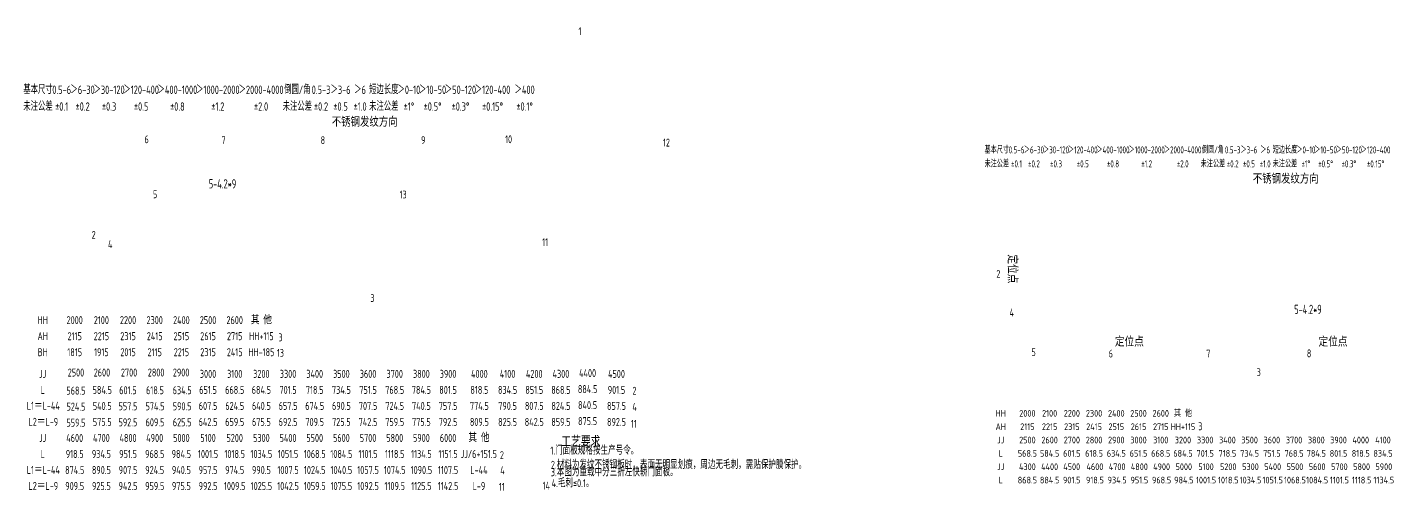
# Model space of a CAD drawing. Header units: inches. Extents: x 14216 to 120088, y -29410 to 23559.
# Drawn here: x 57717 to 58304, y 6666 to 6865 of the extents above; entities that cross this region are included whole.
import ezdxf
from ezdxf.enums import TextEntityAlignment as Align

# ---------------------------------------------------------------- set-up
doc = ezdxf.new("R2010")
doc.units = ezdxf.units.IN
doc.header["$LTSCALE"] = 0.3
doc.header["$MEASUREMENT"] = 0
doc.layers.add('2', color=2, linetype='Continuous')
doc.layers.add('2细实线', color=2, linetype='Continuous')
doc.styles.add('HZ', font='isocp2.shx', dxfattribs={"width": 0.7, "bigfont": 'hztxt.shx'})

msp = doc.modelspace()

# ---------------------------------------------------------------- texts
at = {"layer": '2', "color": 4, "style": 'HZ', "width": 0.7}
for s, p in [('1', (57954.002, 6861.687)), ('6', (57767.242, 6815.256)), ('7', (57800.35, 6814.857)), ('8', (57843.055, 6814.857)), ('9', (57886.249, 6814.908)), ('10', (57922.426, 6815.257)), ('12', (57990.346, 6813.836)), ('5', (57770.889, 6791.622)), ('13', (57877.018, 6791.508)), ('2', (57744.503, 6774.197)), ('4', (57751.543, 6770.136)), ('11', (57938.387, 6771.081)), ('2', (58133.797, 6757.443)), ('3', (57864.435, 6747.059)), ('4', (58139.511, 6740.822)), ('3', (57824.873, 6730.143)), ('13', (57824.232, 6723.456)), ('5', (58148.904, 6723.81)), ('6', (58182.115, 6723.159)), ('7', (58224.098, 6723.17)), ('8', (58267.399, 6723.254)), ('3', (58245.81, 6715.177)), ('2', (57977.192, 6707.214)), ('4', (57977.164, 6700.241)), ('11', (57976.559, 6693.019)), ('3', (58220.686, 6691.91)), ('2', (57920.191, 6679.55)), ('4', (57920.347, 6673)), ('14', (57938.571, 6666.42)), ('11', (57919.731, 6665.933))]:
    msp.add_text(s, height=3.375, dxfattribs=at).set_placement(p)
at = {"layer": '2', "color": 6, "style": 'HZ', "width": 0.75}
for p in [(57847.823, 6822.34), (58244.138, 6797.914)]:
    msp.add_text('不锈钢发纹方向', height=4, dxfattribs=at).set_placement(p)
at = {"layer": '2', "color": 6, "style": 'HZ', "width": 0.8}
msp.add_text('定位点', height=4, rotation=270, dxfattribs=at).set_placement((58140.647, 6761.233), align=Align.MIDDLE_CENTER)
for p in [(58191.015, 6729.89), (58278.669, 6729.868)]:
    msp.add_text('定位点', height=4, dxfattribs=at).set_placement(p, align=Align.MIDDLE_CENTER)
at = {"layer": '2', "color": 6, "char_height": 4, "attachment_point": 5, "style": 'HZ'}
for insert in [(57800.804, 6797.814), (58267.877, 6743.842)]:
    msp.add_mtext('\\A1;5-4.2*9', dxfattribs=dict(at, insert=insert))
at = {"layer": '2细实线', "style": 'HZ'}
for s, height, width, p in [('基本尺寸', 3.6, 0.65, (57721.41, 6838.231)), ('0.5-6', 3.6, 0.65, (57731.61, 6838.231)), ('＞6-30', 3.6, 0.65, (57740.61, 6838.231)), ('＞30-120', 3.6, 0.65, (57752.01, 6838.231)), ('＞120-400', 3.6, 0.65, (57765.81, 6838.231)), ('＞400-1000', 3.6, 0.65, (57781.41, 6838.231)), ('＞1000-2000', 3.6, 0.65, (57798.81, 6838.231)), ('＞2000-4000', 3.6, 0.65, (57817.41, 6838.231)), ('倒圆/角', 3.6, 0.65, (57833.01, 6838.231)), ('0.5-3', 3.6, 0.65, (57843.21, 6838.231)), ('＞3-6', 3.6, 0.65, (57851.61, 6838.231)), ('＞6', 3.6, 0.65, (57860.01, 6838.231)), ('短边长度', 3.6, 0.65, (57870.21, 6838.231)), ('＞0-10', 3.6, 0.65, (57881.01, 6838.231)), ('＞10-50', 3.6, 0.65, (57891.21, 6838.231)), ('＞50-120', 3.6, 0.65, (57903.21, 6838.231)), ('＞120-400', 3.6, 0.65, (57917.01, 6838.231)), ('＞400', 3.6, 0.65, (57930.81, 6838.231)), ('未注公差', 3.6, 0.65, (57721.41, 6831.031)), ('%%p0.1', 3.6, 0.65, (57731.61, 6831.031)), ('%%p0.2', 3.6, 0.65, (57740.61, 6831.031)), ('%%p0.3', 3.6, 0.65, (57752.01, 6831.031)), ('%%p0.5', 3.6, 0.65, (57765.81, 6831.031)), ('%%p0.8', 3.6, 0.65, (57781.41, 6831.031)), ('%%p1.2', 3.6, 0.65, (57798.81, 6831.031)), ('%%p2.0', 3.6, 0.65, (57817.41, 6831.031)), ('未注公差', 3.6, 0.65, (57833.01, 6831.031)), ('%%p0.2', 3.6, 0.65, (57843.21, 6831.031)), ('%%p0.5', 3.6, 0.65, (57851.61, 6831.031)), ('%%p1.0', 3.6, 0.65, (57860.01, 6831.031)), ('未注公差', 3.6, 0.65, (57870.21, 6831.031)), ('%%p1%%d', 3.6, 0.65, (57881.01, 6831.031)), ('%%p0.5%%d', 3.6, 0.65, (57891.21, 6831.031)), ('%%p0.3%%d', 3.6, 0.65, (57903.21, 6831.031)), ('%%p0.15%%d', 3.6, 0.65, (57917.01, 6831.031)), ('%%p0.1%%d', 3.6, 0.65, (57930.81, 6831.031)), ('基本尺寸', 3, 0.65, (58133.977, 6812.389)), ('0.5-6', 3, 0.65, (58142.477, 6812.389)), ('＞6-30', 3, 0.65, (58149.977, 6812.389)), ('＞30-120', 3, 0.65, (58159.477, 6812.389)), ('＞120-400', 3, 0.65, (58170.977, 6812.389)), ('＞400-1000', 3, 0.65, (58183.977, 6812.389)), ('＞1000-2000', 3, 0.65, (58198.477, 6812.389)), ('＞2000-4000', 3, 0.65, (58213.977, 6812.389)), ('倒圆/角', 3, 0.65, (58226.977, 6812.389)), ('0.5-3', 3, 0.65, (58235.477, 6812.389)), ('＞3-6', 3, 0.65, (58242.477, 6812.389)), ('＞6', 3, 0.65, (58249.477, 6812.389)), ('短边长度', 3, 0.65, (58257.977, 6812.389)), ('＞0-10', 3, 0.65, (58266.977, 6812.389)), ('＞10-50', 3, 0.65, (58275.477, 6812.389)), ('＞50-120', 3, 0.65, (58285.477, 6812.389)), ('＞120-400', 3, 0.65, (58296.977, 6812.389)), ('未注公差', 3, 0.65, (58133.977, 6806.389)), ('%%p0.1', 3, 0.65, (58142.477, 6806.389)), ('%%p0.2', 3, 0.65, (58149.977, 6806.389)), ('%%p0.3', 3, 0.65, (58159.477, 6806.389)), ('%%p0.5', 3, 0.65, (58170.977, 6806.389)), ('%%p0.8', 3, 0.65, (58183.977, 6806.389)), ('%%p1.2', 3, 0.65, (58198.477, 6806.389)), ('%%p2.0', 3, 0.65, (58213.977, 6806.389)), ('未注公差', 3, 0.65, (58226.977, 6806.389)), ('%%p0.2', 3, 0.65, (58235.477, 6806.389)), ('%%p0.5', 3, 0.65, (58242.477, 6806.389)), ('%%p1.0', 3, 0.65, (58249.477, 6806.389)), ('未注公差', 3, 0.65, (58257.977, 6806.389)), ('%%p1%%d', 3, 0.65, (58266.977, 6806.389)), ('%%p0.5%%d', 3, 0.65, (58275.477, 6806.389)), ('%%p0.3%%d', 3, 0.65, (58285.477, 6806.389)), ('%%p0.15%%d', 3, 0.65, (58296.977, 6806.389)), ('HH', 3.4425, 0.8, (57723.444, 6739.228)), ('2000', 3.4425, 0.8, (57737.214, 6739.228)), ('2100', 3.4425, 0.8, (57748.689, 6739.228)), ('2200', 3.4425, 0.8, (57760.164, 6739.228)), ('2300', 3.4425, 0.8, (57771.639, 6739.228)), ('2400', 3.4425, 0.8, (57783.114, 6739.228)), ('2500', 3.4425, 0.8, (57794.589, 6739.228)), ('2600', 3.4425, 0.8, (57806.064, 6739.228)), ('其 他', 3.4425, 0.8, (57817.539, 6739.228)), ('AH', 3.4425, 0.8, (57723.444, 6732.343)), ('2115', 3.4425, 0.8, (57737.214, 6732.343)), ('2215', 3.4425, 0.8, (57748.689, 6732.343)), ('2315', 3.4425, 0.8, (57760.164, 6732.343)), ('2415', 3.4425, 0.8, (57771.639, 6732.343)), ('2515', 3.4425, 0.8, (57783.114, 6732.343)), ('2615', 3.4425, 0.8, (57794.589, 6732.343)), ('2715', 3.4425, 0.8, (57806.064, 6732.343)), ('HH+115', 3.4425, 0.8, (57817.539, 6732.343)), ('BH', 3.4425, 0.8, (57723.444, 6725.458)), ('1815', 3.4425, 0.8, (57737.214, 6725.458)), ('1915', 3.4425, 0.8, (57748.689, 6725.458)), ('2015', 3.4425, 0.8, (57760.164, 6725.458)), ('2115', 3.4425, 0.8, (57771.639, 6725.458)), ('2215', 3.4425, 0.8, (57783.114, 6725.458)), ('2315', 3.4425, 0.8, (57794.589, 6725.458)), ('2415', 3.4425, 0.8, (57806.064, 6725.458)), ('HH-185', 3.4425, 0.8, (57817.539, 6725.458)), ('JJ', 3.4425, 0.8, (57723.444, 6716.144)), ('2500', 3.4425, 0.8, (57737.755, 6716.718)), ('2600', 3.4425, 0.8, (57748.932, 6716.718)), ('2700', 3.4425, 0.8, (57760.604, 6716.718)), ('2800', 3.4425, 0.8, (57772.245, 6716.718)), ('2900', 3.4425, 0.8, (57782.999, 6716.718)), ('3000', 3.4425, 0.8, (57794.589, 6716.144)), ('3100', 3.4425, 0.8, (57806.064, 6716.144)), ('3200', 3.4425, 0.8, (57817.539, 6716.144)), ('3300', 3.4425, 0.8, (57829.014, 6716.144)), ('3400', 3.4425, 0.8, (57840.489, 6716.144)), ('3500', 3.4425, 0.8, (57851.964, 6716.144)), ('3600', 3.4425, 0.8, (57863.439, 6716.144)), ('3700', 3.4425, 0.8, (57874.914, 6716.144)), ('3800', 3.4425, 0.8, (57886.389, 6716.144)), ('3900', 3.4425, 0.8, (57897.864, 6716.144)), ('4000', 3.4425, 0.8, (57911.335, 6716.144)), ('4100', 3.4425, 0.8, (57923.475, 6716.144)), ('4200', 3.4425, 0.8, (57934.95, 6716.144)), ('4300', 3.4425, 0.8, (57946.425, 6716.144)), ('4400', 3.4425, 0.8, (57957.9, 6716.477)), ('4500', 3.4425, 0.8, (57970.344, 6716.144)), ('L', 3.442, 0.8, (57723.444, 6709.259)), ('568.5', 3.4425, 0.8, (57737.755, 6708.953)), ('584.5', 3.4425, 0.8, (57749.063, 6709.234)), ('601.5', 3.4425, 0.8, (57760.112, 6709.11)), ('618.5', 3.4425, 0.8, (57771.754, 6709.11)), ('634.5', 3.4425, 0.8, (57783.447, 6709.11)), ('651.5', 3.4425, 0.8, (57794.589, 6709.259)), ('668.5', 3.4425, 0.8, (57806.064, 6709.259)), ('684.5', 3.4425, 0.8, (57817.539, 6709.259)), ('701.5', 3.4425, 0.8, (57829.014, 6709.259)), ('718.5', 3.4425, 0.8, (57840.489, 6709.259)), ('734.5', 3.4425, 0.8, (57851.964, 6709.259)), ('751.5', 3.4425, 0.8, (57863.439, 6709.259)), ('768.5', 3.4425, 0.8, (57874.914, 6709.259)), ('784.5', 3.4425, 0.8, (57886.389, 6709.259)), ('801.5', 3.4425, 0.8, (57897.864, 6709.259)), ('818.5', 3.4425, 0.8, (57911.335, 6709.259)), ('834.5', 3.4425, 0.8, (57923.475, 6709.259)), ('851.5', 3.4425, 0.8, (57934.95, 6709.259)), ('868.5', 3.4425, 0.8, (57946.425, 6709.259)), ('884.5', 3.4425, 0.8, (57957.9, 6709.592)), ('901.5', 3.4425, 0.8, (57970.344, 6709.259)), ('L1＝L-44', 3.4425, 0.8, (57723.701, 6702.417)), ('524.5', 3.4425, 0.8, (57737.755, 6702.068)), ('540.5', 3.4425, 0.8, (57749.063, 6702.349)), ('557.5', 3.4425, 0.8, (57760.112, 6702.225)), ('574.5', 3.4425, 0.8, (57771.754, 6702.225)), ('590.5', 3.4425, 0.8, (57783.447, 6702.225)), ('607.5', 3.4425, 0.8, (57794.589, 6702.374)), ('624.5', 3.4425, 0.8, (57806.064, 6702.374)), ('640.5', 3.4425, 0.8, (57817.539, 6702.374)), ('657.5', 3.4425, 0.8, (57829.014, 6702.374)), ('674.5', 3.4425, 0.8, (57840.489, 6702.374)), ('690.5', 3.4425, 0.8, (57851.964, 6702.374)), ('707.5', 3.4425, 0.8, (57863.439, 6702.374)), ('724.5', 3.4425, 0.8, (57874.914, 6702.374)), ('740.5', 3.4425, 0.8, (57886.389, 6702.374)), ('757.5', 3.4425, 0.8, (57897.864, 6702.374)), ('774.5', 3.4425, 0.8, (57911.335, 6702.374)), ('790.5', 3.4425, 0.8, (57923.475, 6702.374)), ('807.5', 3.4425, 0.8, (57934.95, 6702.374)), ('824.5', 3.4425, 0.8, (57946.425, 6702.374)), ('840.5', 3.4425, 0.8, (57957.9, 6702.707)), ('857.5', 3.4425, 0.8, (57970.344, 6702.374)), ('HH', 2.8687, 0.8, (58135.672, 6699.175)), ('2000', 2.8687, 0.8, (58147.147, 6699.175)), ('2100', 2.8687, 0.8, (58156.71, 6699.175)), ('2200', 2.8687, 0.8, (58166.272, 6699.175)), ('2300', 2.8687, 0.8, (58175.835, 6699.175)), ('2400', 2.8687, 0.8, (58185.397, 6699.175)), ('2500', 2.8687, 0.8, (58194.96, 6699.175)), ('2600', 2.8687, 0.8, (58204.522, 6699.175)), ('其 他', 2.8687, 0.8, (58214.085, 6699.175)), ('L2＝L-9', 3.4425, 0.8, (57723.701, 6695.532)), ('559.5', 3.4425, 0.8, (57737.755, 6695.183)), ('575.5', 3.4425, 0.8, (57749.063, 6695.464)), ('592.5', 3.4425, 0.8, (57760.112, 6695.34)), ('609.5', 3.4425, 0.8, (57771.754, 6695.34)), ('625.5', 3.4425, 0.8, (57783.447, 6695.34)), ('642.5', 3.4425, 0.8, (57794.589, 6695.489)), ('659.5', 3.4425, 0.8, (57806.064, 6695.489)), ('675.5', 3.4425, 0.8, (57817.539, 6695.489)), ('692.5', 3.4425, 0.8, (57829.014, 6695.489)), ('709.5', 3.4425, 0.8, (57840.489, 6695.489)), ('725.5', 3.4425, 0.8, (57851.964, 6695.489)), ('742.5', 3.4425, 0.8, (57863.439, 6695.489)), ('759.5', 3.4425, 0.8, (57874.914, 6695.489)), ('775.5', 3.4425, 0.8, (57886.389, 6695.489)), ('792.5', 3.4425, 0.8, (57897.864, 6695.489)), ('809.5', 3.4425, 0.8, (57911.335, 6695.489)), ('825.5', 3.4425, 0.8, (57923.475, 6695.489)), ('842.5', 3.4425, 0.8, (57934.95, 6695.489)), ('859.5', 3.4425, 0.8, (57946.425, 6695.489)), ('875.5', 3.4425, 0.8, (57957.9, 6695.822)), ('892.5', 3.4425, 0.8, (57970.344, 6695.489)), ('AH', 2.8687, 0.8, (58135.672, 6693.438)), ('2115', 2.8687, 0.8, (58147.147, 6693.438)), ('2215', 2.8687, 0.8, (58156.71, 6693.438)), ('2315', 2.8687, 0.8, (58166.272, 6693.438)), ('2415', 2.8687, 0.8, (58175.835, 6693.438)), ('2515', 2.8687, 0.8, (58185.397, 6693.438)), ('2615', 2.8687, 0.8, (58194.96, 6693.438)), ('2715', 2.8687, 0.8, (58204.522, 6693.438)), ('HH+115', 2.8687, 0.8, (58214.085, 6693.438)), ('JJ', 3.4425, 0.8, (57723.444, 6688.604)), ('4600', 3.4425, 0.8, (57737.214, 6688.604)), ('4700', 3.4425, 0.8, (57748.689, 6688.604)), ('4800', 3.4425, 0.8, (57760.164, 6688.604)), ('4900', 3.4425, 0.8, (57771.639, 6688.604)), ('5000', 3.4425, 0.8, (57783.114, 6688.604)), ('5100', 3.4425, 0.8, (57794.589, 6688.604)), ('5200', 3.4425, 0.8, (57806.064, 6688.604)), ('5300', 3.4425, 0.8, (57817.539, 6688.604)), ('5400', 3.4425, 0.8, (57829.014, 6688.604)), ('5500', 3.4425, 0.8, (57840.489, 6688.604)), ('5600', 3.4425, 0.8, (57851.964, 6688.604)), ('5700', 3.4425, 0.8, (57863.439, 6688.604)), ('5800', 3.4425, 0.8, (57874.914, 6688.604)), ('5900', 3.4425, 0.8, (57886.389, 6688.604)), ('6000', 3.4425, 0.8, (57897.864, 6688.604)), ('其 他', 3.4425, 0.8, (57911.14, 6688.604)), ('JJ', 2.8687, 0.8, (58135.672, 6687.7)), ('2500', 2.8687, 0.8, (58147.147, 6687.7)), ('2600', 2.8687, 0.8, (58156.71, 6687.7)), ('2700', 2.8687, 0.8, (58166.272, 6687.7)), ('2800', 2.8687, 0.8, (58175.835, 6687.7)), ('2900', 2.8687, 0.8, (58185.397, 6687.7)), ('3000', 2.8687, 0.8, (58194.96, 6687.7)), ('3100', 2.8687, 0.8, (58204.522, 6687.7)), ('3200', 2.8687, 0.8, (58214.085, 6687.7)), ('3300', 2.8687, 0.8, (58223.647, 6687.7)), ('3400', 2.8687, 0.8, (58233.21, 6687.7)), ('3500', 2.8687, 0.8, (58242.772, 6687.7)), ('3600', 2.8687, 0.8, (58252.335, 6687.7)), ('3700', 2.8687, 0.8, (58261.897, 6687.7)), ('3800', 2.8687, 0.8, (58271.46, 6687.7)), ('3900', 2.8687, 0.8, (58281.022, 6687.7)), ('4000', 2.8687, 0.8, (58290.585, 6687.7)), ('4100', 2.8687, 0.8, (58300.147, 6687.7)), ('L', 3.442, 0.8, (57723.444, 6681.719)), ('918.5', 3.4425, 0.8, (57737.214, 6681.719)), ('934.5', 3.4425, 0.8, (57748.689, 6681.719)), ('951.5', 3.4425, 0.8, (57760.164, 6681.719)), ('968.5', 3.4425, 0.8, (57771.639, 6681.719)), ('984.5', 3.4425, 0.8, (57783.114, 6681.719)), ('1001.5', 3.4425, 0.8, (57794.589, 6681.719)), ('1018.5', 3.4425, 0.8, (57806.064, 6681.719)), ('1034.5', 3.4425, 0.8, (57817.539, 6681.719)), ('1051.5', 3.4425, 0.8, (57829.014, 6681.719)), ('1068.5', 3.4425, 0.8, (57840.489, 6681.719)), ('1084.5', 3.4425, 0.8, (57851.964, 6681.719)), ('1101.5', 3.4425, 0.8, (57863.439, 6681.719)), ('1118.5', 3.4425, 0.8, (57874.914, 6681.719)), ('1134.5', 3.4425, 0.8, (57886.389, 6681.719)), ('1151.5', 3.4425, 0.8, (57897.864, 6681.719)), ('JJ/6+151.5', 3.4425, 0.7, (57911.075, 6681.719)), ('L', 2.869, 0.8, (58135.672, 6681.963)), ('568.5', 2.8687, 0.8, (58147.147, 6681.963)), ('584.5', 2.8687, 0.8, (58156.71, 6681.963)), ('601.5', 2.8687, 0.8, (58166.272, 6681.963)), ('618.5', 2.8687, 0.8, (58175.835, 6681.963)), ('634.5', 2.8687, 0.8, (58185.397, 6681.963)), ('651.5', 2.8687, 0.8, (58194.96, 6681.963)), ('668.5', 2.8687, 0.8, (58204.522, 6681.963)), ('684.5', 2.8687, 0.8, (58214.085, 6681.963)), ('701.5', 2.8687, 0.8, (58223.647, 6681.963)), ('718.5', 2.8687, 0.8, (58233.21, 6681.963)), ('734.5', 2.8687, 0.8, (58242.772, 6681.963)), ('751.5', 2.8687, 0.8, (58252.335, 6681.963)), ('768.5', 2.8687, 0.8, (58261.897, 6681.963)), ('784.5', 2.8687, 0.8, (58271.46, 6681.963)), ('801.5', 2.8687, 0.8, (58281.022, 6681.963)), ('818.5', 2.8687, 0.8, (58290.585, 6681.963)), ('834.5', 2.8687, 0.8, (58300.147, 6681.963)), ('L1＝L-44', 3.4425, 0.8, (57723.701, 6674.877)), ('874.5', 3.4425, 0.8, (57737.214, 6674.834)), ('890.5', 3.4425, 0.8, (57748.689, 6674.834)), ('907.5', 3.4425, 0.8, (57760.164, 6674.834)), ('924.5', 3.4425, 0.8, (57771.639, 6674.834)), ('940.5', 3.4425, 0.8, (57783.114, 6674.834)), ('957.5', 3.4425, 0.8, (57794.589, 6674.834)), ('974.5', 3.4425, 0.8, (57806.064, 6674.834)), ('990.5', 3.4425, 0.8, (57817.539, 6674.834)), ('1007.5', 3.4425, 0.8, (57829.014, 6674.834)), ('1024.5', 3.4425, 0.8, (57840.489, 6674.834)), ('1040.5', 3.4425, 0.8, (57851.964, 6674.834)), ('1057.5', 3.4425, 0.8, (57863.439, 6674.834)), ('1074.5', 3.4425, 0.8, (57874.914, 6674.834)), ('1090.5', 3.4425, 0.8, (57886.389, 6674.834)), ('1107.5', 3.4425, 0.8, (57897.864, 6674.834)), ('L-44', 3.4425, 0.8, (57911.14, 6674.834)), ('JJ', 2.8687, 0.8, (58135.672, 6676.225)), ('4300', 2.8687, 0.8, (58147.147, 6676.225)), ('4400', 2.8687, 0.8, (58156.71, 6676.225)), ('4500', 2.8687, 0.8, (58166.214, 6676.225)), ('4600', 2.8687, 0.8, (58176.2, 6676.225)), ('4700', 2.8687, 0.8, (58185.763, 6676.225)), ('4800', 2.8687, 0.8, (58195.325, 6676.225)), ('4900', 2.8687, 0.8, (58204.888, 6676.225)), ('5000', 2.8687, 0.8, (58214.45, 6676.225)), ('5100', 2.8687, 0.8, (58224.013, 6676.225)), ('5200', 2.8687, 0.8, (58233.575, 6676.225)), ('5300', 2.8687, 0.8, (58243.138, 6676.225)), ('5400', 2.8687, 0.8, (58252.7, 6676.225)), ('5500', 2.8687, 0.8, (58262.263, 6676.225)), ('5600', 2.8687, 0.8, (58271.825, 6676.225)), ('5700', 2.8687, 0.8, (58281.388, 6676.225)), ('5800', 2.8687, 0.8, (58290.95, 6676.225)), ('5900', 2.8687, 0.8, (58300.513, 6676.225)), ('L2＝L-9', 3.4425, 0.8, (57723.701, 6667.992)), ('909.5', 3.4425, 0.8, (57737.214, 6667.949)), ('925.5', 3.4425, 0.8, (57748.689, 6667.949)), ('942.5', 3.4425, 0.8, (57760.164, 6667.949)), ('959.5', 3.4425, 0.8, (57771.639, 6667.949)), ('975.5', 3.4425, 0.8, (57783.114, 6667.949)), ('992.5', 3.4425, 0.8, (57794.589, 6667.949)), ('1009.5', 3.4425, 0.8, (57806.064, 6667.949)), ('1025.5', 3.4425, 0.8, (57817.539, 6667.949)), ('1042.5', 3.4425, 0.8, (57829.014, 6667.949)), ('1059.5', 3.4425, 0.8, (57840.489, 6667.949)), ('1075.5', 3.4425, 0.8, (57851.964, 6667.949)), ('1092.5', 3.4425, 0.8, (57863.439, 6667.949)), ('1109.5', 3.4425, 0.8, (57874.914, 6667.949)), ('1125.5', 3.4425, 0.8, (57886.389, 6667.949)), ('1142.5', 3.4425, 0.8, (57897.864, 6667.949)), ('L-9', 3.4425, 0.8, (57911.14, 6667.949)), ('L', 2.869, 0.8, (58135.672, 6670.488)), ('868.5', 2.8687, 0.8, (58147.147, 6670.488)), ('884.5', 2.8687, 0.8, (58156.71, 6670.488)), ('901.5', 2.8687, 0.8, (58166.214, 6670.488)), ('918.5', 2.8687, 0.8, (58176.2, 6670.488)), ('934.5', 2.8687, 0.8, (58185.763, 6670.488)), ('951.5', 2.8687, 0.8, (58195.325, 6670.488)), ('968.5', 2.8687, 0.8, (58204.888, 6670.488)), ('984.5', 2.8687, 0.8, (58214.45, 6670.488)), ('1001.5', 2.8687, 0.8, (58224.013, 6670.488)), ('1018.5', 2.8687, 0.8, (58233.575, 6670.488)), ('1034.5', 2.8687, 0.8, (58243.138, 6670.488)), ('1051.5', 2.8687, 0.8, (58252.7, 6670.488)), ('1068.5', 2.8687, 0.8, (58262.263, 6670.488)), ('1084.5', 2.8687, 0.8, (58271.825, 6670.488)), ('1101.5', 2.8687, 0.8, (58281.388, 6670.488)), ('1118.5', 2.8687, 0.8, (58290.95, 6670.488)), ('1134.5', 2.8687, 0.8, (58300.513, 6670.488))]:
    msp.add_text(s, height=height, dxfattribs=dict(at, width=width)).set_placement(p, align=Align.MIDDLE_CENTER)
at = {"layer": '2细实线', "color": 3, "style": 'HZ', "width": 0.7}
msp.add_text('工艺要求', height=4.8, dxfattribs=at).set_placement((57946.621, 6684.648))
at = {"layer": '2细实线', "color": 6, "style": 'HZ', "width": 0.7}
for s, p in [('1.门面板规格按生产号令。', (57941.901, 6680.433)), ('3.本图为重载中分三折左快轿门面板。', (57942.074, 6671.116)), ('4.毛刺≤0.1。', (57942.434, 6666.419))]:
    msp.add_text(s, height=3.4425, dxfattribs=at).set_placement(p, align=Align.BOTTOM_LEFT)
msp.add_text('2.材料为发纹不锈钢板时，表面无明显划痕，周边无毛刺，需贴保护膜保护。', height=3.4425, dxfattribs=at).set_placement((57942.108, 6675.344))

doc.saveas('drawing.dxf')
